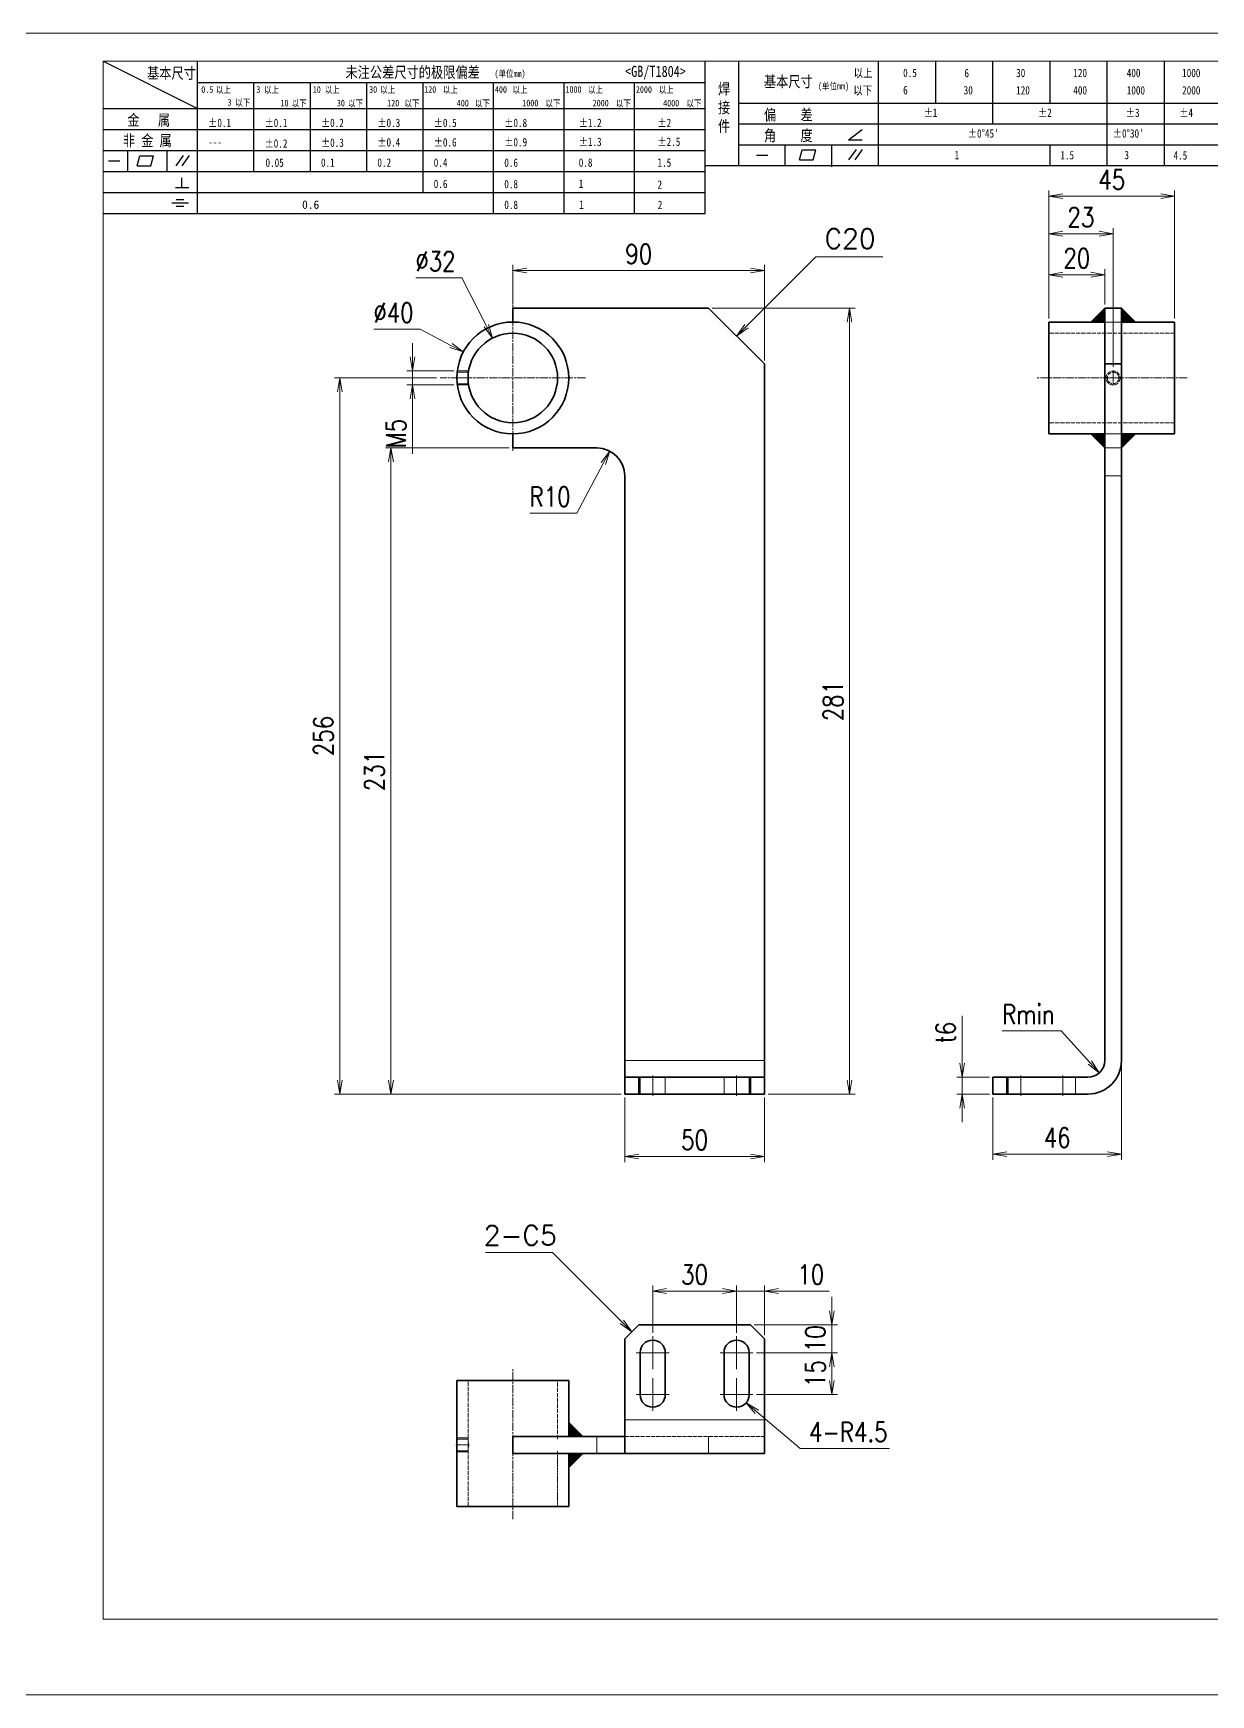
# Model space of a CAD drawing. Header units: millimetres. Extents: x 1333 to 190452, y -42879 to -5704.
# Drawn here: x 184152 to 184573, y -22831 to -22237 of the extents above; entities that cross this region are included whole.
import ezdxf
from ezdxf.enums import TextEntityAlignment as Align

# ---------------------------------------------------------------- set-up
doc = ezdxf.new("R2010")
doc.units = ezdxf.units.MM
doc.header["$LTSCALE"] = 0.5
doc.linetypes.add('AM_ISO02W050x2', pattern=[3.75, 3, -0.75])
doc.linetypes.add('AM_ISO08W050x2', pattern=[9, 6, -0.75, 1.5, -0.75])
for name, color, linetype, lineweight in [('中心线', 2, 'AM_ISO08W050x2', 18), ('图框', 7, 'Continuous', 18), ('标注线', 3, 'Continuous', 18), ('粗实线', 7, 'Continuous', 35), ('细实线', 3, 'Continuous', 18), ('虚线', 1, 'AM_ISO02W050x2', 18)]:
    doc.layers.add(name, color=color, linetype=linetype, lineweight=lineweight)
doc.layers.add('图\\M+19E79\\M+195B6\\M+18E9A', color=7, linetype='Continuous')
doc.layers.add('打印-禁用', color=7, linetype='Continuous', lineweight=15, plot=False)
doc.styles.add('DIM', font='romans.shx', dxfattribs={"width": 0.8, "bigfont": 'bigfont.shx'})
doc.styles.add('国标', font='simfang.ttf', dxfattribs={"width": 0.8})
doc.dimstyles.new('DEH 1-1', dxfattribs={"dimtxt": 3.5, "dimasz": 2.5, "dimexe": 1, "dimexo": 0.625, "dimgap": 1.2, "dimtad": 1, "dimtoh": 1, "dimdsep": 46, "dimtxsty": 'DIM', "dimblk": 'OPEN', "dimcen": 0, "dimclrd": 8, "dimclre": 8, "dimclrt": 2, "dimazin": 2, "dimtfac": 0.5, "dimtmove": 0, "dimatfit": 3, "dimldrblk": 'OPEN', "dimfxl": 0, "dimtolj": 2, "dimlwd": 18, "dimlwe": 18, "dimarcsym": 0})
doc.dimstyles.new('DEH 1-2$0', dxfattribs={"dimscale": 2, "dimtxt": 3.5, "dimasz": 2.5, "dimexe": 1, "dimexo": 0.625, "dimgap": 1.2, "dimtad": 1, "dimdsep": 46, "dimtxsty": 'DIM', "dimblk": 'OPEN', "dimcen": 0, "dimclrd": 8, "dimclre": 8, "dimclrt": 2, "dimazin": 2, "dimtfac": 0.5, "dimtmove": 0, "dimatfit": 3, "dimldrblk": 'OPEN', "dimfxl": 0, "dimtolj": 2, "dimlwd": 13, "dimlwe": 13, "dimarcsym": 0})
doc.dimstyles.new('DEH 1-2$3', dxfattribs={"dimscale": 2, "dimtxt": 3.5, "dimasz": 2.5, "dimexe": 1, "dimexo": 0.625, "dimgap": 1.2, "dimtad": 1, "dimtoh": 1, "dimdsep": 46, "dimtxsty": 'DIM', "dimblk": 'OPEN', "dimcen": 0, "dimclrd": 8, "dimclre": 8, "dimclrt": 2, "dimazin": 2, "dimtfac": 0.5, "dimtofl": 0, "dimtmove": 0, "dimatfit": 3, "dimldrblk": 'OPEN', "dimfxl": 0, "dimtolj": 2, "dimlwd": 18, "dimlwe": 18, "dimarcsym": 0})
doc.dimstyles.new('DEH 1-2$4', dxfattribs={"dimscale": 2, "dimtxt": 3.5, "dimasz": 2.5, "dimexe": 1, "dimexo": 0.625, "dimgap": 1.2, "dimtad": 1, "dimtoh": 1, "dimdsep": 46, "dimtxsty": 'DIM', "dimblk": 'OPEN', "dimcen": 0, "dimclrd": 8, "dimclre": 8, "dimclrt": 2, "dimazin": 2, "dimtfac": 0.5, "dimtofl": 0, "dimtmove": 0, "dimatfit": 3, "dimldrblk": 'OPEN', "dimfxl": 0, "dimtolj": 2, "dimlwd": 18, "dimlwe": 18, "dimarcsym": 0})

# ---------------------------------------------------------------- blocks, each defined once
blk = doc.blocks.new('GZDEH零件A3图框V01版')
at = {"layer": '图\\M+19E79\\M+195B6\\M+18E9A', "color": 9}
for p, q in [((2882.49, -1554.46), (2899.37, -1562.92)), ((2899.37, -1581.67), (2899.37, -1554.46)), ((2990.09, -1581.67), (2990.09, -1554.46)), ((2996.09, -1573.08), (2996.09, -1554.46)), ((3021.09, -1561.98), (3021.09, -1554.46)), ((3031.31, -1561.98), (3031.31, -1554.46)), ((3041.53, -1561.98), (3041.53, -1554.46)), ((3051.75, -1561.98), (3051.75, -1554.46)), ((3061.98, -1561.98), (3061.98, -1554.46)), ((3072.2, -1561.98), (3072.2, -1554.46)), ((2899.37, -1558.24), (2990.09, -1558.24)), ((2909.45, -1574.17), (2909.45, -1558.24)), ((2919.53, -1574.17), (2919.53, -1558.24)), ((2929.61, -1574.17), (2929.61, -1558.24)), ((2939.69, -1577.92), (2939.69, -1558.24)), ((2952.29, -1581.67), (2952.29, -1558.24)), ((2964.89, -1581.67), (2964.89, -1558.24)), ((2977.49, -1581.67), (2977.49, -1558.24)), ((2996.09, -1561.98), (3113.09, -1561.98)), ((3021.09, -1573.08), (3021.09, -1561.98)), ((3041.53, -1565.68), (3041.53, -1561.98)), ((3061.98, -1573.08), (3061.98, -1561.98)), ((3072.2, -1573.08), (3072.2, -1561.98)), ((2882.49, -1562.92), (2990.09, -1562.92)), ((2882.49, -1566.67), (2990.09, -1566.67)), ((2996.09, -1565.68), (3113.09, -1565.68)), ((3015.75, -1568.51), (3018.15, -1566.66)), ((2882.49, -1570.42), (2990.09, -1570.42)), ((2886.92, -1574.12), (2886.92, -1570.42)), ((2893.91, -1574.12), (2893.91, -1570.42)), ((2996.09, -1569.38), (3113.09, -1569.38)), ((3004.42, -1573.08), (3004.42, -1569.38)), ((3006.97, -1572.12), (3007.45, -1570.33)), ((3007.45, -1570.33), (3009.86, -1570.33)), ((3009.39, -1572.12), (3009.86, -1570.33)), ((3012.75, -1573.08), (3012.75, -1569.38)), ((3015.75, -1568.51), (3018.15, -1568.51)), ((3015.81, -1572.12), (3017.15, -1570.26)), ((3016.89, -1572.12), (3018.23, -1570.26)), ((3051.75, -1573.08), (3051.75, -1569.38)), ((2883.43, -1572.27), (2885.49, -1572.27)), ((2888.59, -1573.16), (2889.07, -1571.37)), ((2888.59, -1573.16), (2891, -1573.16)), ((2889.07, -1571.37), (2891.48, -1571.37)), ((2891, -1573.16), (2891.48, -1571.37)), ((2895.52, -1573.16), (2896.85, -1571.3)), ((2896.6, -1573.16), (2897.94, -1571.3)), ((2990.09, -1573.08), (3113.09, -1573.08)), ((2999.26, -1571.23), (3001.32, -1571.23)), ((3006.97, -1572.12), (3009.39, -1572.12)), ((3012.75, -1573.33), (3012.75, -1573.08)), ((2882.49, -1574.17), (2990.09, -1574.17)), ((2895.42, -1577.05), (2897.81, -1577.05)), ((2896.58, -1577.05), (2896.58, -1575.28)), ((2882.49, -1577.92), (2990.09, -1577.92)), ((2894.79, -1579.77), (2897.77, -1579.77)), ((2895.57, -1579.17), (2896.92, -1579.17)), ((2882.49, -1581.67), (2990.09, -1581.67)), ((2895.57, -1580.37), (2896.93, -1580.37))]:
    blk.add_line(p, q, dxfattribs=at)
at = {"layer": '图框', "linetype": 'Continuous'}
for p, q in [((2882.49, -1554.46), (2882.49, -1832.96)), ((3272.49, -1554.46), (2882.49, -1554.46)), ((2882.49, -1832.96), (3272.49, -1832.96))]:
    blk.add_line(p, q, dxfattribs=at)
at = {"layer": '打印-禁用', "linetype": 'Continuous'}
for p, q in [((3277.49, -1549.46), (2857.49, -1549.46)), ((2857.49, -1846.46), (3277.49, -1846.46))]:
    blk.add_line(p, q, dxfattribs=at)
at = {"layer": '图\\M+19E79\\M+195B6\\M+18E9A', "color": 9, "style": '国标', "width": 0.8}
for s, height, p in [('基本尺寸', 2, (2890.33, -1557.58)), ('未注公差尺寸的极限偏差', 2, (2925.81, -1557.44)), ('<GB/T1804>', 2, (2975.78, -1557.27)), ('以上', 1.5, (3016.64, -1557.33)), ('0.5', 1.5, (3025.49, -1557.3)), ('6', 1.5, (3036.45, -1557.34)), ('30', 1.5, (3045.69, -1557.31)), ('120', 1.5, (3055.91, -1557.31)), ('400', 1.5, (3065.46, -1557.31)), ('1000', 1.5, (3075.36, -1557.31)), ('30', 1.2, (2930.04, -1560.11)), ('基本尺寸', 2, (3000.6, -1559.1)), ('以下', 1.5, (3016.58, -1560.43)), ('6', 1.5, (3025.49, -1560.38)), ('30', 1.5, (3036.31, -1560.39)), ('120', 1.5, (3045.69, -1560.41)), ('400', 1.5, (3055.91, -1560.41)), ('1000', 1.5, (3065.46, -1560.41)), ('2000', 1.5, (3075.36, -1560.41)), ('金   属', 2, (2886.82, -1565.98)), ('±0.1', 1.5, (2901.27, -1566.23)), ('±0.1', 1.5, (2911.35, -1566.23)), ('±0.2', 1.5, (2921.43, -1566.23)), ('±0.3', 1.5, (2931.51, -1566.23)), ('±0.5', 1.5, (2941.59, -1566.23)), ('±0.8', 1.5, (2954.19, -1566.23)), ('±1.2', 1.5, (2967.51, -1566.23)), ('±2', 1.5, (2981.58, -1566.23)), ('偏    差', 2, (3000.6, -1565.04)), ('±1', 1.5, (3029.16, -1564.42)), ('±2', 1.5, (3049.61, -1564.42)), ('±3', 1.5, (3065.3, -1564.42)), ('±4', 1.5, (3074.85, -1564.42)), ('非 金 属', 2, (2886.02, -1569.65)), ('±0.3', 1.5, (2921.43, -1569.77)), ('±0.4', 1.5, (2931.51, -1569.71)), ('±0.6', 1.5, (2941.59, -1569.71)), ('±0.9', 1.5, (2954.19, -1569.68)), ('±1.3', 1.5, (2967.51, -1569.62)), ('±2.5', 1.5, (2981.58, -1569.61)), ('角    度', 2, (3000.6, -1568.74)), ("±0%%D45'", 1.5, (3037.06, -1568.12)), ("±0%%D30'", 1.5, (3062.98, -1568.12)), ('---', 1.5, (2901.27, -1569.65)), ('±0.2', 1.5, (2911.35, -1569.92)), ('1', 1.5, (3034.69, -1571.98)), ('1.5', 1.5, (3053.59, -1572.01)), ('3', 1.5, (3065.05, -1571.98)), ('4.5', 1.5, (3073.82, -1572.05)), ('0.1', 1.5, (2921.43, -1573.34)), ('0.2', 1.5, (2931.51, -1573.33)), ('0.4', 1.5, (2941.59, -1573.33)), ('0.6', 1.5, (2954.19, -1573.35)), ('0.8', 1.5, (2967.51, -1573.33)), ('1.5', 1.5, (2981.58, -1573.34)), ('0.6', 1.5, (2941.59, -1577.14)), ('0.8', 1.5, (2954.19, -1577.17)), ('1', 1.5, (2967.51, -1577.12)), ('2', 1.5, (2981.58, -1577.26)), ('0.8', 1.5, (2954.19, -1580.87)), ('1', 1.5, (2967.59, -1580.86)), ('2', 1.5, (2981.62, -1580.89))]:
    blk.add_text(s, height=height, dxfattribs=at).set_placement(p)
at = {"layer": '图\\M+19E79\\M+195B6\\M+18E9A', "color": 9, "lineweight": 15, "style": '国标', "width": 0.8}
for s, p in [('(单位mm)', (2952.44, -1557.27)), ('0.5', (2900.03, -1560.11)), ('以上', (2902.64, -1560.16)), ('3', (2909.88, -1560.11)), ('以上', (2911.25, -1560.16)), ('10', (2919.96, -1560.11)), ('以上', (2922.09, -1560.16)), ('以上', (2932.02, -1560.16)), ('120', (2939.88, -1560.11)), ('以上', (2943.21, -1560.16)), ('400', (2952.52, -1560.11)), ('以上', (2955.68, -1560.16)), ('1000', (2965.12, -1560.11)), ('以上', (2969.16, -1560.16)), ('2000', (2977.72, -1560.11)), ('以上', (2981.8, -1560.16)), ('(单位mm)', (3010.27, -1559.51)), ('3', (2904.73, -1562.41)), ('以下', (2906.1, -1562.46)), ('10', (2914.19, -1562.54)), ('以下', (2916.18, -1562.59)), ('30', (2924.27, -1562.54)), ('以下', (2926.26, -1562.59)), ('120', (2933.26, -1562.54)), ('以下', (2936.34, -1562.59)), ('400', (2945.7, -1562.54)), ('以下', (2948.94, -1562.59)), ('1000', (2957.41, -1562.54)), ('以下', (2961.54, -1562.59)), ('2000', (2969.99, -1562.54)), ('以下', (2974.14, -1562.59)), ('4000', (2982.59, -1562.54)), ('以下', (2986.74, -1562.59))]:
    blk.add_text(s, height=1.2, dxfattribs=at).set_placement(p)
at = {"layer": '图\\M+19E79\\M+195B6\\M+18E9A', "color": 9, "lineweight": 13, "style": '国标'}
blk.add_text('0.6', height=1.5, dxfattribs=at).set_placement((2918.05, -1580.85))
at = {"layer": '图\\M+19E79\\M+195B6\\M+18E9A', "color": 9, "insert": (2992.39, -1558.41), "char_height": 2, "width": 3.1877, "attachment_point": 1, "style": '国标'}
blk.add_mtext('焊\\P接\\P件', dxfattribs=at)
at = {"layer": '图\\M+19E79\\M+195B6\\M+18E9A', "color": 9, "insert": (2911.51, -1573.37), "char_height": 1.5, "attachment_point": 7, "style": '国标'}
blk.add_mtext_dynamic_manual_height_columns('0.05', width=5.1982, gutter_width=12.5, heights=[0], dxfattribs=at)
blk = doc.blocks.new('DEH A3')
at = {"layer": '图框'}
blk.add_blockref('GZDEH零件A3图框V01版', (-2857.49, 1846.46), dxfattribs=at)
blk = doc.blocks.new('WELDING_5')
at = {"layer": '粗实线'}
blk.add_hatch(color=256, dxfattribs=at).paths.add_polyline_path([(0, 5), (0, 0), (5, 0)])
for q in [(0, 5), (5, 0)]:
    blk.add_line((0, 0), q, dxfattribs=at)
blk.add_lwpolyline([(0, 5), (5, 0)], dxfattribs=at)
blk = doc.blocks.new('_Open')
at = {"color": 0, "linetype": 'ByBlock', "lineweight": -2}
for p, q in [((-1, 0.17), (0, 0)), ((-1, -0.17), (0, 0)), ((0, 0), (-1, 0))]:
    blk.add_line(p, q, dxfattribs=at)
blk = doc.blocks.new('*D395')
at = {"layer": 'Defpoints', "color": 0, "transparency": 16777216}
for p in [(184363.77, -22616.25), (184413.77, -22616.25), (184413.77, -22638.55)]:
    blk.add_point(p, dxfattribs=at)
at = {"layer": '标注线', "color": 8, "lineweight": 13, "transparency": 16777216}
for p, q in [((184363.77, -22617.5), (184363.77, -22640.55)), ((184413.77, -22617.5), (184413.77, -22640.55)), ((184368.77, -22638.55), (184408.77, -22638.55))]:
    blk.add_line(p, q, dxfattribs=at)
at = {"layer": '标注线', "color": 8, "lineweight": 13, "transparency": 16777216, "xscale": 5, "yscale": 5, "zscale": 5, "rotation": 180}
blk.add_blockref('_Open', (184363.77, -22638.55), dxfattribs=at)
at = {"layer": '标注线', "color": 8, "lineweight": 13, "transparency": 16777216, "xscale": 5, "yscale": 5, "zscale": 5}
blk.add_blockref('_Open', (184413.77, -22638.55), dxfattribs=at)
at = {"layer": '标注线', "color": 2, "transparency": 16777216, "insert": (184388.77, -22632.65), "char_height": 7, "attachment_point": 5, "style": 'DIM'}
blk.add_mtext('\\A2;50', dxfattribs=at)
blk = doc.blocks.new('*D396')
at = {"layer": 'Defpoints', "color": 0, "transparency": 16777216}
for p in [(184484.45, -22610.25), (184495.38, -22610.25), (184495.38, -22616.25)]:
    blk.add_point(p, dxfattribs=at)
at = {"layer": '标注线', "color": 8, "lineweight": 13, "transparency": 16777216}
for p, q in [((184484.45, -22605.25), (184484.45, -22588.25)), ((184494.13, -22610.25), (184482.45, -22610.25)), ((184484.45, -22616.25), (184484.45, -22610.25)), ((184494.13, -22616.25), (184482.45, -22616.25)), ((184484.45, -22621.25), (184484.45, -22626.25))]:
    blk.add_line(p, q, dxfattribs=at)
at = {"layer": '标注线', "color": 8, "lineweight": 13, "transparency": 16777216, "xscale": 5, "yscale": 5, "zscale": 5}
for p, rotation in [((184484.45, -22610.25), 270), ((184484.45, -22616.25), 90)]:
    blk.add_blockref('_Open', p, dxfattribs=dict(at, rotation=rotation))
at = {"layer": '标注线', "color": 2, "transparency": 16777216, "insert": (184478.55, -22594.25), "char_height": 7, "attachment_point": 5, "rotation": 90, "style": 'DIM'}
blk.add_mtext('\\A2;{\\Fromans,bigfont|c134;t}6', dxfattribs=at)
blk = doc.blocks.new('*D397')
at = {"layer": 'Defpoints', "color": 0, "transparency": 16777216}
for p in [(184541.38, -22604.25), (184495.38, -22616.25), (184541.38, -22637.73)]:
    blk.add_point(p, dxfattribs=at)
at = {"layer": '标注线', "color": 8, "lineweight": 13, "transparency": 16777216}
for p, q in [((184541.38, -22605.5), (184541.38, -22639.73)), ((184495.38, -22617.5), (184495.38, -22639.73)), ((184500.38, -22637.73), (184536.38, -22637.73))]:
    blk.add_line(p, q, dxfattribs=at)
at = {"layer": '标注线', "color": 8, "lineweight": 13, "transparency": 16777216, "xscale": 5, "yscale": 5, "zscale": 5, "rotation": 180}
blk.add_blockref('_Open', (184495.38, -22637.73), dxfattribs=at)
at = {"layer": '标注线', "color": 8, "lineweight": 13, "transparency": 16777216, "xscale": 5, "yscale": 5, "zscale": 5}
blk.add_blockref('_Open', (184541.38, -22637.73), dxfattribs=at)
at = {"layer": '标注线', "color": 2, "transparency": 16777216, "insert": (184518.38, -22631.83), "char_height": 7, "attachment_point": 5, "style": 'DIM'}
blk.add_mtext('\\A2;46', dxfattribs=at)
blk = doc.blocks.new('*D398')
at = {"layer": 'Defpoints', "color": 0, "transparency": 16777216}
for p in [(184393.77, -22335.25), (184444.11, -22335.25), (184413.77, -22616.25)]:
    blk.add_point(p, dxfattribs=at)
at = {"layer": '标注线', "color": 8, "lineweight": 13, "transparency": 16777216}
for p, q in [((184395.02, -22335.25), (184446.11, -22335.25)), ((184444.11, -22611.25), (184444.11, -22340.25)), ((184415.02, -22616.25), (184446.11, -22616.25))]:
    blk.add_line(p, q, dxfattribs=at)
at = {"layer": '标注线', "color": 8, "lineweight": 13, "transparency": 16777216, "xscale": 5, "yscale": 5, "zscale": 5}
for p, rotation in [((184444.11, -22335.25), 90), ((184444.11, -22616.25), 270)]:
    blk.add_blockref('_Open', p, dxfattribs=dict(at, rotation=rotation))
at = {"layer": '标注线', "color": 2, "transparency": 16777216, "insert": (184438.21, -22475.75), "char_height": 7, "attachment_point": 5, "rotation": 90, "style": 'DIM'}
blk.add_mtext('\\A2;281', dxfattribs=at)
blk = doc.blocks.new('*D399')
at = {"layer": 'Defpoints', "color": 0, "transparency": 16777216}
for p in [(184323.77, -22385.25), (184280.21, -22616.25), (184363.77, -22616.25)]:
    blk.add_point(p, dxfattribs=at)
at = {"layer": '标注线', "color": 8, "lineweight": 13, "transparency": 16777216}
for p, q in [((184322.52, -22385.25), (184278.21, -22385.25)), ((184280.21, -22390.25), (184280.21, -22611.25)), ((184362.52, -22616.25), (184278.21, -22616.25))]:
    blk.add_line(p, q, dxfattribs=at)
at = {"layer": '标注线', "color": 8, "lineweight": 13, "transparency": 16777216, "xscale": 5, "yscale": 5, "zscale": 5}
for p, rotation in [((184280.21, -22385.25), 90), ((184280.21, -22616.25), 270)]:
    blk.add_blockref('_Open', p, dxfattribs=dict(at, rotation=rotation))
at = {"layer": '标注线', "color": 2, "transparency": 16777216, "insert": (184274.31, -22500.75), "char_height": 7, "attachment_point": 5, "rotation": 90, "style": 'DIM'}
blk.add_mtext('\\A2;231', dxfattribs=at)
blk = doc.blocks.new('*D400')
at = {"layer": 'Defpoints', "color": 0, "transparency": 16777216}
for p in [(184297.77, -22360.25), (184261.96, -22616.25), (184363.77, -22616.25)]:
    blk.add_point(p, dxfattribs=at)
at = {"layer": '标注线', "color": 8, "lineweight": 13, "transparency": 16777216}
for p, q in [((184296.52, -22360.25), (184259.96, -22360.25)), ((184261.96, -22365.25), (184261.96, -22611.25)), ((184362.52, -22616.25), (184259.96, -22616.25))]:
    blk.add_line(p, q, dxfattribs=at)
at = {"layer": '标注线', "color": 8, "lineweight": 13, "transparency": 16777216, "xscale": 5, "yscale": 5, "zscale": 5}
for p, rotation in [((184261.96, -22360.25), 90), ((184261.96, -22616.25), 270)]:
    blk.add_blockref('_Open', p, dxfattribs=dict(at, rotation=rotation))
at = {"layer": '标注线', "color": 2, "transparency": 16777216, "insert": (184256.06, -22488.25), "char_height": 7, "attachment_point": 5, "rotation": 90, "style": 'DIM'}
blk.add_mtext('\\A2;256', dxfattribs=at)
blk = doc.blocks.new('*D401')
at = {"layer": 'Defpoints', "color": 0, "transparency": 16777216}
for p in [(184316.53, -22345.99), (184331.01, -22374.52)]:
    blk.add_point(p, dxfattribs=at)
at = {"layer": '标注线', "color": 8, "lineweight": 18, "transparency": 16777216}
for p, q in [((184289.06, -22324.44), (184305.59, -22324.44)), ((184305.59, -22324.44), (184314.26, -22341.53))]:
    blk.add_line(p, q, dxfattribs=at)
at = {"layer": '标注线', "color": 8, "lineweight": 18, "transparency": 16777216, "xscale": 5, "yscale": 5, "zscale": 5, "rotation": 296.9045564605198}
blk.add_blockref('_Open', (184316.53, -22345.99), dxfattribs=at)
at = {"layer": '标注线', "color": 2, "transparency": 16777216, "insert": (184296.13, -22318.54), "char_height": 7, "attachment_point": 5, "style": 'DIM'}
blk.add_mtext('\\A2;∅32', dxfattribs=at)
blk = doc.blocks.new('*D402')
at = {"layer": 'Defpoints', "color": 0, "transparency": 16777216}
for p in [(184306.06, -22350.96), (184341.48, -22369.55)]:
    blk.add_point(p, dxfattribs=at)
at = {"layer": '标注线', "color": 8, "lineweight": 18, "transparency": 16777216}
for p, q in [((184274.05, -22342.84), (184290.59, -22342.84)), ((184290.59, -22342.84), (184301.63, -22348.64))]:
    blk.add_line(p, q, dxfattribs=at)
at = {"layer": '标注线', "color": 8, "lineweight": 18, "transparency": 16777216, "xscale": 5, "yscale": 5, "zscale": 5, "rotation": 332.3088603564377}
blk.add_blockref('_Open', (184306.06, -22350.96), dxfattribs=at)
at = {"layer": '标注线', "color": 2, "transparency": 16777216, "insert": (184281.12, -22336.94), "char_height": 7, "attachment_point": 5, "style": 'DIM'}
blk.add_mtext('\\A2;∅40', dxfattribs=at)
blk = doc.blocks.new('*D403')
at = {"layer": 'Defpoints', "color": 0, "transparency": 16777216}
for p in [(184303.92, -22357.75), (184287.9, -22362.75), (184303.92, -22362.75)]:
    blk.add_point(p, dxfattribs=at)
at = {"layer": '标注线', "color": 8, "lineweight": 13, "transparency": 16777216}
for p, q in [((184287.9, -22352.75), (184287.9, -22347.75)), ((184302.67, -22357.75), (184285.9, -22357.75)), ((184287.9, -22357.75), (184287.9, -22362.75)), ((184302.67, -22362.75), (184285.9, -22362.75)), ((184287.9, -22367.75), (184287.9, -22387.42))]:
    blk.add_line(p, q, dxfattribs=at)
at = {"layer": '标注线', "color": 8, "lineweight": 13, "transparency": 16777216, "xscale": 5, "yscale": 5, "zscale": 5}
for p, rotation in [((184287.9, -22357.75), 270), ((184287.9, -22362.75), 90)]:
    blk.add_blockref('_Open', p, dxfattribs=dict(at, rotation=rotation))
at = {"layer": '标注线', "color": 2, "transparency": 16777216, "insert": (184282, -22380.09), "char_height": 7, "attachment_point": 5, "rotation": 90, "style": 'DIM'}
blk.add_mtext('\\A2;M5', dxfattribs=at)
blk = doc.blocks.new('*D404')
at = {"layer": 'Defpoints', "color": 0, "transparency": 16777216}
for p in [(184535.38, -22323.33), (184515.38, -22340.25), (184535.38, -22335.25)]:
    blk.add_point(p, dxfattribs=at)
at = {"layer": '标注线', "color": 8, "lineweight": 13, "transparency": 16777216}
for p, q in [((184515.38, -22339), (184515.38, -22321.33)), ((184535.38, -22334), (184535.38, -22321.33)), ((184520.38, -22323.33), (184530.38, -22323.33))]:
    blk.add_line(p, q, dxfattribs=at)
at = {"layer": '标注线', "color": 8, "lineweight": 13, "transparency": 16777216, "xscale": 5, "yscale": 5, "zscale": 5, "rotation": 180}
blk.add_blockref('_Open', (184515.38, -22323.33), dxfattribs=at)
at = {"layer": '标注线', "color": 8, "lineweight": 13, "transparency": 16777216, "xscale": 5, "yscale": 5, "zscale": 5}
blk.add_blockref('_Open', (184535.38, -22323.33), dxfattribs=at)
at = {"layer": '标注线', "color": 2, "transparency": 16777216, "insert": (184525.38, -22317.43), "char_height": 7, "attachment_point": 5, "style": 'DIM'}
blk.add_mtext('\\A2;20', dxfattribs=at)
blk = doc.blocks.new('*D405')
at = {"layer": 'Defpoints', "color": 0, "transparency": 16777216}
for p in [(184560.38, -22295.25), (184515.38, -22340.25), (184560.38, -22340.25)]:
    blk.add_point(p, dxfattribs=at)
at = {"layer": '标注线', "color": 8, "lineweight": 13, "transparency": 16777216}
for p, q in [((184515.38, -22339), (184515.38, -22293.25)), ((184520.38, -22295.25), (184555.38, -22295.25)), ((184560.38, -22339), (184560.38, -22293.25))]:
    blk.add_line(p, q, dxfattribs=at)
at = {"layer": '标注线', "color": 8, "lineweight": 13, "transparency": 16777216, "xscale": 5, "yscale": 5, "zscale": 5, "rotation": 180}
blk.add_blockref('_Open', (184515.38, -22295.25), dxfattribs=at)
at = {"layer": '标注线', "color": 8, "lineweight": 13, "transparency": 16777216, "xscale": 5, "yscale": 5, "zscale": 5}
blk.add_blockref('_Open', (184560.38, -22295.25), dxfattribs=at)
at = {"layer": '标注线', "color": 2, "transparency": 16777216, "insert": (184537.88, -22289.35), "char_height": 7, "attachment_point": 5, "style": 'DIM'}
blk.add_mtext('\\A2;45', dxfattribs=at)
blk = doc.blocks.new('*D406')
at = {"layer": 'Defpoints', "color": 0, "transparency": 16777216}
for p in [(184538.38, -22308.67), (184515.38, -22340.25), (184538.38, -22357.57)]:
    blk.add_point(p, dxfattribs=at)
at = {"layer": '标注线', "color": 8, "lineweight": 13, "transparency": 16777216}
for p, q in [((184515.38, -22339), (184515.38, -22306.67)), ((184520.38, -22308.67), (184533.38, -22308.67)), ((184538.38, -22356.32), (184538.38, -22306.67))]:
    blk.add_line(p, q, dxfattribs=at)
at = {"layer": '标注线', "color": 8, "lineweight": 13, "transparency": 16777216, "xscale": 5, "yscale": 5, "zscale": 5, "rotation": 180}
blk.add_blockref('_Open', (184515.38, -22308.67), dxfattribs=at)
at = {"layer": '标注线', "color": 8, "lineweight": 13, "transparency": 16777216, "xscale": 5, "yscale": 5, "zscale": 5}
blk.add_blockref('_Open', (184538.38, -22308.67), dxfattribs=at)
at = {"layer": '标注线', "color": 2, "transparency": 16777216, "insert": (184526.88, -22302.77), "char_height": 7, "attachment_point": 5, "style": 'DIM'}
blk.add_mtext('\\A2;23', dxfattribs=at)
blk = doc.blocks.new('*D407')
at = {"layer": 'Defpoints', "color": 0, "transparency": 16777216}
for p in [(184413.77, -22321.85), (184323.77, -22335.25), (184413.77, -22355.25)]:
    blk.add_point(p, dxfattribs=at)
at = {"layer": '标注线', "color": 8, "lineweight": 13, "transparency": 16777216}
for p, q in [((184323.77, -22334), (184323.77, -22319.85)), ((184328.77, -22321.85), (184408.77, -22321.85)), ((184413.77, -22354), (184413.77, -22319.85))]:
    blk.add_line(p, q, dxfattribs=at)
at = {"layer": '标注线', "color": 8, "lineweight": 13, "transparency": 16777216, "xscale": 5, "yscale": 5, "zscale": 5, "rotation": 180}
blk.add_blockref('_Open', (184323.77, -22321.85), dxfattribs=at)
at = {"layer": '标注线', "color": 8, "lineweight": 13, "transparency": 16777216, "xscale": 5, "yscale": 5, "zscale": 5}
blk.add_blockref('_Open', (184413.77, -22321.85), dxfattribs=at)
at = {"layer": '标注线', "color": 2, "transparency": 16777216, "insert": (184368.77, -22315.95), "char_height": 7, "attachment_point": 5, "style": 'DIM'}
blk.add_mtext('\\A2;90', dxfattribs=at)
blk = doc.blocks.new('*D408')
at = {"layer": 'Defpoints', "color": 0, "transparency": 16777216}
for p in [(184529.38, -22604.25), (184533.39, -22608.71)]:
    blk.add_point(p, dxfattribs=at)
at = {"layer": '标注线', "color": 8, "lineweight": 18, "transparency": 16777216}
for p, q in [((184498.73, -22593.63), (184519.79, -22593.63)), ((184519.79, -22593.63), (184530.05, -22605))]:
    blk.add_line(p, q, dxfattribs=at)
at = {"layer": '标注线', "color": 8, "lineweight": 18, "transparency": 16777216, "xscale": 5, "yscale": 5, "zscale": 5, "rotation": 312.0368735213451}
blk.add_blockref('_Open', (184533.39, -22608.71), dxfattribs=at)
at = {"layer": '标注线', "color": 2, "transparency": 16777216, "insert": (184508.06, -22587.73), "char_height": 7, "attachment_point": 5, "style": 'DIM'}
blk.add_mtext('\\A2;Rmin', dxfattribs=at)
blk = doc.blocks.new('*D409')
at = {"layer": 'Defpoints', "color": 0, "transparency": 16777216}
for p in [(184358.46, -22386.42), (184353.77, -22395.25)]:
    blk.add_point(p, dxfattribs=at)
at = {"layer": '标注线', "color": 8, "lineweight": 18, "transparency": 16777216}
for p, q in [((184346.67, -22408.62), (184356.11, -22390.84)), ((184329.87, -22408.62), (184346.67, -22408.62))]:
    blk.add_line(p, q, dxfattribs=at)
at = {"layer": '标注线', "color": 8, "lineweight": 18, "transparency": 16777216, "xscale": 5, "yscale": 5, "zscale": 5, "rotation": 62.02495950280183}
blk.add_blockref('_Open', (184358.46, -22386.42), dxfattribs=at)
at = {"layer": '标注线', "color": 2, "transparency": 16777216, "insert": (184337.07, -22402.72), "char_height": 7, "attachment_point": 5, "style": 'DIM'}
blk.add_mtext('\\A2;R10', dxfattribs=at)
blk = doc.blocks.new('*D410')
at = {"layer": 'Defpoints', "color": 0, "transparency": 16777216}
for p in [(184408.77, -22698.71), (184437.84, -22698.71), (184409.62, -22708.71)]:
    blk.add_point(p, dxfattribs=at)
at = {"layer": '标注线', "color": 8, "lineweight": 13, "transparency": 16777216}
for p, q in [((184437.84, -22693.71), (184437.84, -22688.71)), ((184410.02, -22698.71), (184439.84, -22698.71)), ((184437.84, -22708.71), (184437.84, -22698.71)), ((184410.87, -22708.71), (184439.84, -22708.71)), ((184437.84, -22713.71), (184437.84, -22718.71))]:
    blk.add_line(p, q, dxfattribs=at)
at = {"layer": '标注线', "color": 8, "lineweight": 13, "transparency": 16777216, "xscale": 5, "yscale": 5, "zscale": 5}
for p, rotation in [((184437.84, -22698.71), 270), ((184437.84, -22708.71), 90)]:
    blk.add_blockref('_Open', p, dxfattribs=dict(at, rotation=rotation))
at = {"layer": '标注线', "color": 2, "transparency": 16777216, "insert": (184431.94, -22703.71), "char_height": 7, "attachment_point": 5, "rotation": 90, "style": 'DIM'}
blk.add_mtext('\\A2;10', dxfattribs=at)
blk = doc.blocks.new('*D411')
at = {"layer": 'Defpoints', "color": 0, "transparency": 16777216}
for p in [(184409.62, -22708.71), (184409.62, -22723.71), (184437.84, -22723.71)]:
    blk.add_point(p, dxfattribs=at)
at = {"layer": '标注线', "color": 8, "lineweight": 13, "transparency": 16777216}
for p, q in [((184410.87, -22708.71), (184439.84, -22708.71)), ((184437.84, -22713.71), (184437.84, -22718.71)), ((184410.87, -22723.71), (184439.84, -22723.71))]:
    blk.add_line(p, q, dxfattribs=at)
at = {"layer": '标注线', "color": 8, "lineweight": 13, "transparency": 16777216, "xscale": 5, "yscale": 5, "zscale": 5}
for p, rotation in [((184437.84, -22708.71), 90), ((184437.84, -22723.71), 270)]:
    blk.add_blockref('_Open', p, dxfattribs=dict(at, rotation=rotation))
at = {"layer": '标注线', "color": 2, "transparency": 16777216, "insert": (184431.94, -22716.21), "char_height": 7, "attachment_point": 5, "rotation": 90, "style": 'DIM'}
blk.add_mtext('\\A2;15', dxfattribs=at)
blk = doc.blocks.new('*D412')
at = {"layer": 'Defpoints', "color": 0, "transparency": 16777216}
for p in [(184413.77, -22686.67), (184403.77, -22702.86), (184413.77, -22703.71)]:
    blk.add_point(p, dxfattribs=at)
at = {"layer": '标注线', "color": 8, "lineweight": 13, "transparency": 16777216}
for p, q in [((184403.77, -22701.61), (184403.77, -22684.67)), ((184413.77, -22702.46), (184413.77, -22684.67)), ((184398.77, -22686.67), (184393.77, -22686.67)), ((184403.77, -22686.67), (184413.77, -22686.67)), ((184418.77, -22686.67), (184436.83, -22686.67))]:
    blk.add_line(p, q, dxfattribs=at)
at = {"layer": '标注线', "color": 8, "lineweight": 13, "transparency": 16777216, "xscale": 5, "yscale": 5, "zscale": 5}
blk.add_blockref('_Open', (184403.77, -22686.67), dxfattribs=at)
at = {"layer": '标注线', "color": 8, "lineweight": 13, "transparency": 16777216, "xscale": 5, "yscale": 5, "zscale": 5, "rotation": 180}
blk.add_blockref('_Open', (184413.77, -22686.67), dxfattribs=at)
at = {"layer": '标注线', "color": 2, "transparency": 16777216, "insert": (184430.3, -22680.77), "char_height": 7, "attachment_point": 5, "style": 'DIM'}
blk.add_mtext('\\A2;10', dxfattribs=at)
blk = doc.blocks.new('*D413')
at = {"layer": 'Defpoints', "color": 0, "transparency": 16777216}
for p in [(184403.77, -22686.67), (184373.77, -22702.86), (184403.77, -22702.86)]:
    blk.add_point(p, dxfattribs=at)
at = {"layer": '标注线', "color": 8, "lineweight": 13, "transparency": 16777216}
for p, q in [((184373.77, -22701.61), (184373.77, -22684.67)), ((184403.77, -22701.61), (184403.77, -22684.67)), ((184378.77, -22686.67), (184398.77, -22686.67))]:
    blk.add_line(p, q, dxfattribs=at)
at = {"layer": '标注线', "color": 8, "lineweight": 13, "transparency": 16777216, "xscale": 5, "yscale": 5, "zscale": 5, "rotation": 180}
blk.add_blockref('_Open', (184373.77, -22686.67), dxfattribs=at)
at = {"layer": '标注线', "color": 8, "lineweight": 13, "transparency": 16777216, "xscale": 5, "yscale": 5, "zscale": 5}
blk.add_blockref('_Open', (184403.77, -22686.67), dxfattribs=at)
at = {"layer": '标注线', "color": 2, "transparency": 16777216, "insert": (184388.77, -22680.77), "char_height": 7, "attachment_point": 5, "style": 'DIM'}
blk.add_mtext('\\A2;30', dxfattribs=at)
blk = doc.blocks.new('*D414')
at = {"layer": 'Defpoints', "color": 0, "transparency": 16777216}
for p in [(184403.77, -22723.71), (184407.2, -22726.62)]:
    blk.add_point(p, dxfattribs=at)
at = {"layer": '标注线', "color": 8, "lineweight": 18, "transparency": 16777216}
for p, q in [((184426.49, -22742.97), (184411.01, -22729.85)), ((184458.49, -22742.97), (184426.49, -22742.97))]:
    blk.add_line(p, q, dxfattribs=at)
at = {"layer": '标注线', "color": 8, "lineweight": 18, "transparency": 16777216, "xscale": 5, "yscale": 5, "zscale": 5, "rotation": 139.7033710875088}
blk.add_blockref('_Open', (184407.2, -22726.62), dxfattribs=at)
at = {"layer": '标注线', "color": 2, "transparency": 16777216, "insert": (184443.69, -22737.07), "char_height": 7, "attachment_point": 5, "style": 'DIM'}
blk.add_mtext('\\A2;4-R4.5', dxfattribs=at)
blk = doc.blocks.new('CHAMFER_DIM_RS1')
at = {"layer": '标注线', "color": 8}
blk.add_line((0, 20), (8.49, 28.49), dxfattribs=at)
at = {"color": 2, "char_height": 3.5, "attachment_point": 9, "style": 'DIM'}
for insert in [(-8.27, 28.27), (-8.27, 28.27), (-8.27, 28.27), (-8.27, 25.32), (-11.2, 21.2)]:
    blk.add_mtext('\\A2;', dxfattribs=dict(at, insert=insert))
at = {"layer": '标注线', "color": 2, "style": 'DIM'}
blk.add_attdef('000', text='', height=3.5, rotation=45, dxfattribs=at).set_placement((4.03, 24.66), align=Align.BOTTOM_CENTER)
at = {"layer": '标注线'}
blk.add_leader([(0, 0), (0, 20)], dimstyle='DEH 1-1', dxfattribs=at)
blk = doc.blocks.new('CHAMFER_DIM_LS1')
at = {"layer": '标注线', "color": 8}
blk.add_line((0, 20), (-8.49, 28.49), dxfattribs=at)
at = {"color": 2, "char_height": 3.5, "attachment_point": 9, "style": 'DIM'}
for insert in [(-8.27, 28.27), (-8.27, 28.27), (-8.27, 28.27), (-8.27, 25.32), (-11.2, 21.2)]:
    blk.add_mtext('\\A2;', dxfattribs=dict(at, insert=insert))
at = {"layer": '标注线', "color": 2, "style": 'DIM'}
blk.add_attdef('000', text='', height=3.5, rotation=315, dxfattribs=at).set_placement((-3.89, 24.28), align=Align.BOTTOM_CENTER)
at = {"layer": '标注线'}
blk.add_leader([(0, 0), (0, 20)], dimstyle='DEH 1-1', dxfattribs=at)

msp = doc.modelspace()

# ---------------------------------------------------------------- linework, layer by layer
at = {"layer": '中心线'}
for p, q in [((184323.768, -22334.253), (184323.768, -22386.253)), ((184349.768, -22360.253), (184297.768, -22360.253)), ((184564.876, -22360.253), (184510.876, -22360.253)), ((184323.768, -22768.206), (184323.768, -22714.206))]:
    msp.add_line(p, q, dxfattribs=at)
at = {"layer": '中心线', "ltscale": 0.134355}
for p, q in [((184538.376, -22357.566), (184538.376, -22362.94)), ((184541.063, -22360.253), (184535.689, -22360.253))]:
    msp.add_line(p, q, dxfattribs=at)
at = {"layer": '中心线', "ltscale": 0.123285}
msp.add_line((184308.313, -22360.253), (184303.381, -22360.253), dxfattribs=at)
at = {"layer": '中心线', "ltscale": 0.18}
for p, q in [((184373.768, -22616.853), (184373.768, -22609.653)), ((184403.768, -22616.853), (184403.768, -22609.653)), ((184505.376, -22616.853), (184505.376, -22609.653)), ((184520.376, -22616.853), (184520.376, -22609.653))]:
    msp.add_line(p, q, dxfattribs=at)
at = {"layer": '中心线', "ltscale": 0.2925}
for p, q in [((184373.768, -22702.856), (184373.768, -22714.556)), ((184403.768, -22702.856), (184403.768, -22714.556)), ((184379.618, -22708.706), (184367.918, -22708.706)), ((184409.618, -22708.706), (184397.918, -22708.706)), ((184373.768, -22717.856), (184373.768, -22729.556)), ((184403.768, -22717.856), (184403.768, -22729.556)), ((184379.618, -22723.706), (184367.918, -22723.706)), ((184409.618, -22723.706), (184397.918, -22723.706))]:
    msp.add_line(p, q, dxfattribs=at)
at = {"layer": '中心线', "ltscale": 0.124021}
msp.add_line((184308.315, -22741.706), (184303.354, -22741.706), dxfattribs=at)
at = {"layer": '粗实线'}
for p, q in [((184393.768, -22335.253), (184323.768, -22335.253)), ((184413.768, -22355.253), (184393.768, -22335.253)), ((184515.376, -22340.253), (184515.376, -22360.253)), ((184535.376, -22355.253), (184535.376, -22335.253)), ((184541.376, -22355.253), (184541.376, -22335.253)), ((184560.376, -22340.253), (184560.376, -22360.253)), ((184413.768, -22355.253), (184413.768, -22604.253)), ((184535.376, -22355.253), (184535.376, -22604.253)), ((184541.376, -22355.253), (184541.376, -22604.253)), ((184515.376, -22360.253), (184515.376, -22380.253)), ((184560.376, -22360.253), (184560.376, -22380.253)), ((184353.768, -22385.253), (184323.768, -22385.253)), ((184363.768, -22395.253), (184363.768, -22604.253)), ((184368.768, -22610.253), (184408.768, -22610.253)), ((184500.376, -22610.253), (184529.376, -22610.253)), ((184368.768, -22616.253), (184408.768, -22616.253)), ((184500.376, -22616.253), (184529.376, -22616.253)), ((184368.768, -22698.706), (184408.768, -22698.706)), ((184363.768, -22703.706), (184363.768, -22732.706)), ((184413.768, -22703.706), (184413.768, -22732.706)), ((184343.768, -22718.706), (184303.768, -22718.706)), ((184303.768, -22763.706), (184303.768, -22718.706)), ((184353.768, -22738.706), (184323.768, -22738.706)), ((184353.768, -22744.706), (184323.768, -22744.706)), ((184363.768, -22744.706), (184413.768, -22744.706)), ((184343.768, -22763.706), (184303.768, -22763.706))]:
    msp.add_line(p, q, dxfattribs=at)
at = {"layer": '粗实线', "ltscale": 0.125}
for p, q in [((184323.768, -22340.253), (184323.768, -22335.253)), ((184323.768, -22385.253), (184323.768, -22380.253)), ((184363.768, -22610.253), (184368.768, -22610.253)), ((184408.768, -22610.253), (184413.768, -22610.253)), ((184495.376, -22610.253), (184500.376, -22610.253)), ((184363.768, -22616.253), (184368.768, -22616.253)), ((184408.768, -22616.253), (184413.768, -22616.253)), ((184495.376, -22616.253), (184500.376, -22616.253))]:
    msp.add_line(p, q, dxfattribs=at)
at = {"layer": '粗实线', "ltscale": 0.499999}
msp.add_line((184535.376, -22340.253), (184515.376, -22340.253), dxfattribs=at)
at = {"layer": '粗实线', "ltscale": 0.15}
for p, q in [((184541.376, -22335.253), (184535.376, -22335.253)), ((184541.376, -22355.253), (184535.376, -22355.253)), ((184363.768, -22610.253), (184363.768, -22604.253)), ((184413.768, -22610.253), (184413.768, -22604.253)), ((184363.768, -22616.253), (184363.768, -22610.253)), ((184368.768, -22616.253), (184368.768, -22610.253)), ((184408.768, -22616.253), (184408.768, -22610.253)), ((184413.768, -22616.253), (184413.768, -22610.253)), ((184495.376, -22616.253), (184495.376, -22610.253)), ((184500.376, -22616.253), (184500.376, -22610.253)), ((184323.768, -22744.706), (184323.768, -22738.706))]:
    msp.add_line(p, q, dxfattribs=at)
at = {"layer": '粗实线', "ltscale": 0.475001}
msp.add_line((184560.376, -22340.253), (184541.376, -22340.253), dxfattribs=at)
at = {"layer": '粗实线', "ltscale": 0.499998}
msp.add_line((184535.376, -22380.253), (184515.376, -22380.253), dxfattribs=at)
at = {"layer": '粗实线', "ltscale": 0.475002}
msp.add_line((184560.376, -22380.253), (184541.376, -22380.253), dxfattribs=at)
at = {"layer": '粗实线', "ltscale": 0.176777}
for p, q in [((184363.768, -22703.706), (184368.768, -22698.706)), ((184408.768, -22698.706), (184413.768, -22703.706))]:
    msp.add_line(p, q, dxfattribs=at)
at = {"layer": '粗实线', "ltscale": 0.375}
for p, q in [((184369.268, -22708.706), (184369.268, -22723.706)), ((184378.268, -22723.706), (184378.268, -22708.706)), ((184399.268, -22723.706), (184399.268, -22708.706)), ((184408.268, -22708.706), (184408.268, -22723.706))]:
    msp.add_line(p, q, dxfattribs=at)
at = {"layer": '粗实线', "ltscale": 0.5}
msp.add_line((184343.768, -22738.706), (184343.768, -22718.706), dxfattribs=at)
at = {"layer": '粗实线', "ltscale": 0.3}
for p, q in [((184363.768, -22744.706), (184363.768, -22732.706)), ((184413.768, -22744.706), (184413.768, -22732.706))]:
    msp.add_line(p, q, dxfattribs=at)
at = {"layer": '粗实线', "ltscale": 0.25}
for p, q in [((184353.768, -22738.706), (184363.768, -22738.706)), ((184353.768, -22744.706), (184363.768, -22744.706))]:
    msp.add_line(p, q, dxfattribs=at)
at = {"layer": '粗实线', "ltscale": 0.475}
msp.add_line((184343.768, -22763.706), (184343.768, -22744.706), dxfattribs=at)
at = {"layer": '粗实线'}
for radius in [20, 16]:
    msp.add_circle((184323.768, -22360.253), radius, dxfattribs=at)
for centre, radius, start, end in [((184323.768, -22360.253), 20, 270, 0), ((184353.768, -22395.253), 10, 0, 90), ((184529.376, -22604.253), 6, 270, 0), ((184529.376, -22604.253), 12, 270, 0), ((184373.768, -22708.706), 4.5, 0, 180), ((184403.768, -22708.706), 4.5, 0, 180), ((184373.768, -22723.706), 4.5, 180, 0), ((184403.768, -22723.706), 4.5, 180, 0)]:
    msp.add_arc(centre, radius, start, end, dxfattribs=at)
at = {"layer": '细实线'}
for p, q in [((184363.768, -22604.253), (184413.768, -22604.253)), ((184363.768, -22732.706), (184413.768, -22732.706))]:
    msp.add_line(p, q, dxfattribs=at)
at = {"layer": '细实线', "ltscale": 0.15}
msp.add_line((184353.768, -22744.706), (184353.768, -22738.706), dxfattribs=at)
at = {"layer": '虚线', "ltscale": 0.15}
for p, q in [((184541.376, -22340.253), (184535.376, -22340.253)), ((184541.376, -22340.253), (184535.376, -22340.253)), ((184541.376, -22380.253), (184535.376, -22380.253)), ((184541.376, -22380.253), (184535.376, -22380.253)), ((184541.376, -22385.253), (184535.376, -22385.253)), ((184541.376, -22395.253), (184535.376, -22395.253)), ((184369.268, -22610.253), (184369.268, -22616.253)), ((184378.268, -22610.253), (184378.268, -22616.253)), ((184399.268, -22610.253), (184399.268, -22616.253)), ((184408.268, -22610.253), (184408.268, -22616.253)), ((184500.376, -22616.253), (184500.376, -22610.253)), ((184500.876, -22616.253), (184500.876, -22610.253)), ((184500.876, -22616.253), (184500.876, -22610.253)), ((184505.376, -22610.253), (184505.376, -22616.253)), ((184505.376, -22610.253), (184505.376, -22616.253)), ((184505.376, -22610.253), (184505.376, -22616.253)), ((184505.376, -22610.253), (184505.376, -22616.253)), ((184520.376, -22610.253), (184520.376, -22616.253)), ((184520.376, -22610.253), (184520.376, -22616.253)), ((184520.376, -22610.253), (184520.376, -22616.253)), ((184520.376, -22610.253), (184520.376, -22616.253)), ((184524.876, -22616.253), (184524.876, -22610.253)), ((184524.876, -22616.253), (184524.876, -22610.253)), ((184303.768, -22738.706), (184303.768, -22744.706)), ((184393.768, -22744.706), (184393.768, -22738.706))]:
    msp.add_line(p, q, dxfattribs=at)
at = {"layer": '虚线'}
for p, q in [((184560.376, -22344.253), (184515.376, -22344.253)), ((184560.376, -22376.253), (184515.376, -22376.253)), ((184363.768, -22604.253), (184413.768, -22604.253)), ((184307.768, -22763.706), (184307.768, -22718.706)), ((184339.768, -22739.639), (184339.768, -22718.706)), ((184363.768, -22732.706), (184413.768, -22732.706)), ((184363.768, -22738.706), (184413.768, -22738.706))]:
    msp.add_line(p, q, dxfattribs=at)
at = {"layer": '虚线', "ltscale": 0.100991}
for p, q in [((184307.964, -22357.753), (184303.924, -22357.753)), ((184307.964, -22362.753), (184303.924, -22362.753))]:
    msp.add_line(p, q, dxfattribs=at)
at = {"layer": '虚线', "ltscale": 0.100674}
for p, q in [((184307.902, -22358.186), (184303.875, -22358.186)), ((184307.902, -22362.32), (184303.875, -22362.32))]:
    msp.add_line(p, q, dxfattribs=at)
at = {"layer": '虚线', "ltscale": 0.023325}
for p, q in [((184303.768, -22739.639), (184303.768, -22738.706)), ((184303.768, -22744.706), (184303.768, -22743.773))]:
    msp.add_line(p, q, dxfattribs=at)
at = {"layer": '虚线', "ltscale": 0.1}
for p, q in [((184307.768, -22739.206), (184303.768, -22739.206)), ((184307.768, -22739.639), (184303.768, -22739.639)), ((184307.768, -22743.773), (184303.768, -22743.773)), ((184307.768, -22744.206), (184303.768, -22744.206))]:
    msp.add_line(p, q, dxfattribs=at)
at = {"layer": '虚线', "ltscale": 0.006356}
for p, q in [((184303.792, -22739.892), (184303.768, -22739.639)), ((184303.792, -22743.52), (184303.768, -22743.773))]:
    msp.add_line(p, q, dxfattribs=at)
at = {"layer": '虚线', "ltscale": 0.006372}
for p, q in [((184307.798, -22739.892), (184307.768, -22739.639)), ((184307.798, -22743.52), (184307.768, -22743.773))]:
    msp.add_line(p, q, dxfattribs=at)
at = {"layer": '虚线', "ltscale": 0.498325}
msp.add_line((184339.768, -22763.706), (184339.768, -22743.773), dxfattribs=at)
at = {"layer": '虚线'}
for radius in [2.5, 2.067]:
    msp.add_circle((184538.376, -22360.253), radius, dxfattribs=at)
for centre, radius, start, end in [((184323.768, -22360.253), 20, 0, 90), ((184283.884, -22741.706), 19.991, 354.792971, 5.933884), ((184283.884, -22741.706), 19.991, 354.066116, 5.207029), ((184291.913, -22741.705), 15.988, 353.483704, 7.426263), ((184291.913, -22741.706), 15.988, 352.573737, 6.516296)]:
    msp.add_arc(centre, radius, start, end, dxfattribs=at)

# ---------------------------------------------------------------- block references
at = {"layer": '图框', "xscale": 2, "yscale": 2, "zscale": 2}
msp.add_blockref('DEH A3', (184127.313, -22831.005), dxfattribs=at)
at = {"layer": '标注线', "yscale": 2, "zscale": 2}
for name, p, xscale, rotation, values in [('CHAMFER_DIM_RS1', (184403.768, -22345.253), 1.999999999990048, 314.9999999995578, {'000': 'C20'}), ('CHAMFER_DIM_LS1', (184366.268, -22701.206), 2.000000000005482, 44.99999999970522, {'000': '2-C5'})]:
    msp.add_blockref(name, p, dxfattribs=dict(at, xscale=xscale, rotation=rotation)).add_auto_attribs(values)
at = {"layer": '粗实线'}
for p, rotation in [((184535.376, -22340.253), 90), ((184535.376, -22380.253), 180), ((184541.376, -22380.253), 270), ((184343.768, -22738.706), 359.9997156416825), ((184343.768, -22744.706), 270)]:
    msp.add_blockref('WELDING_5', p, dxfattribs=dict(at, rotation=rotation))
msp.add_blockref('WELDING_5', (184541.376, -22340.253), dxfattribs=at)

# ---------------------------------------------------------------- dimensions: what is measured, and where the dimension line sits
at = {"layer": '标注线'}
for base, p1, p2, picture, middle in [((184560.376, -22295.252), (184515.376, -22340.253), (184560.376, -22340.253), '*D405', (184537.876, -22289.352)), ((184538.376, -22308.672), (184515.376, -22340.253), (184538.376, -22357.566), '*D406', (184526.876, -22302.772)), ((184413.768, -22321.853), (184323.768, -22335.253), (184413.768, -22355.253), '*D407', (184368.768, -22315.953)), ((184535.376, -22323.333), (184515.376, -22340.253), (184535.376, -22335.253), '*D404', (184525.376, -22317.433)), ((184541.376, -22637.731), (184495.376, -22616.253), (184541.376, -22604.253), '*D397', (184518.376, -22631.831)), ((184413.768, -22638.55), (184363.768, -22616.253), (184413.768, -22616.253), '*D395', (184388.768, -22632.65)), ((184403.768, -22686.672), (184373.768, -22702.856), (184403.768, -22702.856), '*D413', (184388.768, -22680.772)), ((184413.768, -22686.672), (184403.768, -22702.856), (184413.768, -22703.706), '*D412', (184430.301, -22680.772))]:
    dim = msp.add_linear_dim(base=base, p1=p1, p2=p2, dimstyle='DEH 1-2$0', dxfattribs=at)
    dim.commit()
    dim.dimension.update_dxf_attribs({"geometry": picture, "text_midpoint": middle})
for p1, p2, picture, middle in [((184331.008, -22374.521), (184316.527, -22345.985), '*D401', (184296.128, -22324.439)), ((184341.477, -22369.547), (184306.058, -22350.959), '*D402', (184281.121, -22342.84))]:
    dim = msp.add_diameter_dim_2p(p1=p1, p2=p2, dimstyle='DEH 1-2$3', dxfattribs=at)
    dim.commit()
    dim.dimension.update_dxf_attribs({"geometry": picture, "text_midpoint": middle, "dimtype": 163})
for base, p1, p2, picture, middle in [((184444.113, -22335.253), (184413.768, -22616.253), (184393.768, -22335.253), '*D398', (184438.213, -22475.753)), ((184261.958, -22616.253), (184297.768, -22360.253), (184363.768, -22616.253), '*D400', (184256.058, -22488.253)), ((184280.209, -22616.253), (184323.768, -22385.253), (184363.768, -22616.253), '*D399', (184274.309, -22500.753)), ((184437.844, -22723.706), (184409.618, -22708.706), (184409.618, -22723.706), '*D411', (184431.944, -22716.206))]:
    dim = msp.add_linear_dim(base=base, p1=p1, p2=p2, angle=90, dimstyle='DEH 1-2$0', dxfattribs=at)
    dim.commit()
    dim.dimension.update_dxf_attribs({"geometry": picture, "text_midpoint": middle})
dim = msp.add_linear_dim(base=(184287.896, -22362.753), p1=(184303.924, -22357.753), p2=(184303.924, -22362.753), angle=90, dimstyle='DEH 1-2$0', override={"dimpost": 'M<>'}, dxfattribs=at)
dim.commit()
dim.dimension.update_dxf_attribs({"geometry": '*D403', "text_midpoint": (184281.996, -22380.087)})
for center, mpoint, override, picture, middle in [((184353.768, -22395.253), (184358.458, -22386.422), {"dimtmove": 1}, '*D409', (184346.666, -22408.624)), ((184403.768, -22723.706), (184407.2, -22726.616), {"dimpost": '4-R<>'}, '*D414', (184443.686, -22742.97))]:
    dim = msp.add_radius_dim(center=center, mpoint=mpoint, dimstyle='DEH 1-2$4', override=override, dxfattribs=at)
    dim.commit()
    dim.dimension.update_dxf_attribs({"geometry": picture, "text_midpoint": middle, "dimtype": 164})
dim = msp.add_radius_dim(center=(184529.376, -22604.253), mpoint=(184533.394, -22608.71), text='Rmin', dimstyle='DEH 1-2$4', override={"dimtmove": 1}, dxfattribs=at)
dim.commit()
dim.dimension.update_dxf_attribs({"geometry": '*D408', "text_midpoint": (184519.795, -22593.626), "dimtype": 164})
dim = msp.add_linear_dim(base=(184484.453, -22610.253), p1=(184495.376, -22616.253), p2=(184495.376, -22610.253), angle=90, text='{\\Fromans,bigfont|c134;t}<>', dimstyle='DEH 1-2$0', dxfattribs=at)
dim.commit()
dim.dimension.update_dxf_attribs({"geometry": '*D396', "text_midpoint": (184478.553, -22594.253)})
dim = msp.add_linear_dim(base=(184437.844, -22698.706), p1=(184409.618, -22708.706), p2=(184408.768, -22698.706), angle=90, dimstyle='DEH 1-2$0', dxfattribs=at)
dim.commit()
dim.dimension.update_dxf_attribs({"geometry": '*D410', "text_midpoint": (184437.844, -22703.706), "dimtype": 160})

doc.saveas('drawing.dxf')
